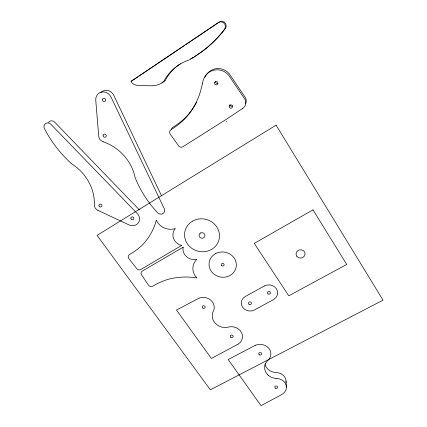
<?xml version="1.0" encoding="UTF-8"?>
<svg xmlns="http://www.w3.org/2000/svg" width="427" height="427" viewBox="0 0 427 427"><rect width="100%" height="100%" fill="white"/><g stroke="black" fill="none" stroke-linecap="round" stroke-linejoin="round"><path stroke-width="0.64" d="M242.584 108.848L242.664 108.367M224.474 29.148A74.698 68.822 79.9 0 1 220.647 34.048A134.617 120.686 77.5 0 1 199.121 53.706L191.509 58.691A24.697 23.341 75.5 0 1 189.423 59.817A7.91 7.537 74.4 0 1 188.366 60.218L187.298 60.575A47.525 46.426 61 0 0 165.543 78.253A28.331 27.397 62.7 0 0 163.835 81.29A3.053 2.904 62.7 0 1 163.327 82.027A1.58 1.505 62.6 0 1 163.077 82.23L161.502 83.206A20.133 18.996 64.8 0 1 156.693 85.16A23.752 22.385 65.4 0 1 151.073 85.774L139.48 85.635A15.372 14.438 62.2 0 1 134.291 84.509A5.93 5.572 59.9 0 1 131.644 82.374A9.944 9.351 60.8 0 1 131.03 81.386L218.795 22.231M133.993 79.459L137.862 76.855M138.967 76.113L184.854 45.267M185.958 44.52L219.686 21.852A4.654 4.419 87.9 0 1 225.371 28.721M226.273 121.791L226.678 121.535M194.146 56.871L200.359 52.751A131.9 118.396 77.8 0 0 221.496 33.45A73.247 67.53 80.2 0 0 225.253 28.636M164.181 81.263L164.95 80.778A1.553 1.478 63.3 0 0 165.212 80.554A3.053 2.909 63.4 0 0 165.692 79.849A27.83 26.917 63.7 0 1 167.373 76.865A46.692 45.614 62.5 0 1 180.445 63.756M181.656 245.402L140.835 269.512A3.005 2.717 22.5 0 1 136.768 268.663L128.847 258.527A3.026 2.738 24.4 0 1 129.37 254.668L130.507 253.921A70.001 63.719 35.8 0 0 142.986 244.335A69.366 63.084 35.6 0 0 151.969 231.573A63.906 58.211 34.9 0 0 155.658 222.483A75.76 68.71 36.2 0 0 156.287 220.241M193.516 57.261L192.887 57.65A24.238 22.914 76 0 1 192.716 57.752M164.048 81.343L163.402 81.733A19.765 18.665 65.3 0 1 163.029 81.947M130.993 81.263L133.438 79.828M183.188 247.153L142.287 271.092A2.994 2.701 21.3 0 0 141.508 274.769L148.521 285.204A2.973 2.674 19.6 0 0 152.572 286.271L153.768 285.642A64.103 56.583 12 0 1 168.254 279.301A63.586 56.102 12.2 0 1 184.325 277.032A58.862 52.062 12.4 0 1 194.547 277.603A69.131 60.81 12.3 0 1 196.932 277.966A14.678 13.483 12.1 0 1 196.714 259.461M255.33 345.299L228.199 359.534L261.014 405.65L281.425 394.745A10.221 8.764 2.3 0 0 286.021 384.882A10.221 8.764 2.3 0 0 276.055 378.402M97.991 210.399L129.071 224.928A7.734 7.12 29.1 0 0 138.38 222.803A7.734 7.12 29.1 0 0 137.2 213.484L50.845 124.241A4.409 3.966 47.8 0 0 45.529 123.595A4.409 3.966 47.8 0 0 44.461 128.719A118.567 111.831 60.3 0 0 71.715 163.877A45.134 40.223 37.8 0 1 94.308 204.746L94.687 206.956A6.138 5.599 34.1 0 0 97.991 210.399M267.35 374.367L268.572 375.52M139.378 209.919L54.629 122.095A4.329 3.902 48.1 0 0 48.47 122.426M161.577 195.897L113.902 95.573A8.305 7.702 53.8 0 0 100.879 92.478M286.09 381.194L286.405 387.161M181.64 245.45A11.011 10.253 18.9 0 1 175.182 228.76M175.081 228.669A15.137 14.171 24 0 1 156.298 220.241M255.341 345.315A10.723 9.389 3.6 0 1 268.716 348.181A10.723 9.389 3.6 0 1 268.135 360.191A14.155 12.276 1.8 0 0 265.578 363.35M267.382 374.346A12.415 10.776 1.9 0 1 265.551 363.34M276.055 378.391A12.314 10.686 1.9 0 1 268.556 375.53M286.026 382.325A10.061 8.663 2.2 0 0 275.901 372.541A12.121 10.558 1.8 0 1 268.519 369.718L267.334 368.565A12.223 10.643 1.8 0 1 264.996 364.461M218.811 22.268A4.745 4.505 87.6 0 1 224.591 29.233M192.55 57.848A24.238 22.914 76 0 1 191.872 58.227M191.702 58.318A24.238 22.914 76 0 1 191.008 58.67M190.837 58.75A7.766 7.403 74.9 0 1 190.666 58.83M162.655 82.149A19.765 18.665 65.3 0 1 161.892 82.528M196.575 102.32A75.216 70.37 62.6 0 1 187.362 115.605A75.947 71.053 63.2 0 1 173.853 126.643L172.631 127.502A3.219 3.096 46.3 0 0 171.387 129.525M204.944 77.218A14.929 14.555 77.4 0 1 205.446 76.187M205.729 75.686A14.929 14.555 77.4 0 1 229.48 74.063L245.093 97.175A6.56 6.485 88 0 1 245.552 103.788M232.523 105.869A1.633 1.612 76.1 0 1 229.827 104.78M217.909 83.212A1.671 1.628 77.5 0 1 215.544 81.424M196.671 259.344A10.926 10.125 15.7 0 1 183.135 247.137M202.606 83.132L200.535 91.25A70.524 66.121 62.1 0 1 195.993 102.806A76.614 71.613 62.1 0 1 185.932 117.671A77.362 72.312 62.7 0 1 172.188 128.89L170.944 129.765A3.277 3.149 45.5 0 0 170.272 134.222L178.561 145.804A3.245 3.128 40.2 0 0 182.927 146.723L226.881 118.946L242.894 108.271A6.677 6.602 86.7 0 0 244.703 98.931L228.797 75.408A15.196 14.822 76.5 0 0 213.1 70.37A15.196 14.822 76.5 0 0 202.606 83.132M192.561 221.133L191.157 222.04A17.555 16.418 15.2 0 0 187.341 243.774L188.334 245.109A17.555 16.418 15.2 0 0 211.312 249.571L212.71 248.695A17.555 16.418 15.2 0 0 216.847 227.031L215.859 225.659A17.555 16.418 15.2 0 0 192.561 221.133M215.352 253.761L214.253 254.455A13.691 12.629 9.5 0 0 211.168 271.14L211.941 272.164A13.691 12.629 9.5 0 0 229.913 275.532L231.007 274.855A13.691 12.629 9.5 0 0 234.29 258.212L233.521 257.166A13.691 12.629 9.5 0 0 215.352 253.761M276.077 125.148L97.057 235.346L210.351 389.83L383.03 300.16L276.077 125.148M200.503 233.046L200.268 233.185A2.925 2.738 15.2 0 0 199.094 235.496L199.121 235.763A2.925 2.738 15.2 0 0 199.505 236.782L199.665 237.012A2.925 2.738 15.2 0 0 200.509 237.759L200.759 237.892A2.925 2.738 15.2 0 0 203.498 237.855L203.738 237.711A2.925 2.738 15.2 0 0 204.912 235.41L204.885 235.144A2.925 2.738 15.2 0 0 204.506 234.119L204.346 233.889A2.925 2.738 15.2 0 0 203.503 233.142L203.252 233.003A2.925 2.738 15.2 0 0 200.503 233.046M312.97 209.854L254.273 243.395L288.769 295.81L346.719 264.43L312.97 209.854M264.441 285.935L244.97 296.685A8.689 7.846 4.5 0 0 242.648 307.333A8.689 7.846 4.5 0 0 254.364 310.018L273.776 299.45A8.759 7.953 1.4 0 0 276.296 288.631A8.759 7.953 1.4 0 0 264.452 285.946M238.202 344.098L211.397 358.472L176.463 310.039L197.877 298.777A10.611 9.533 11.2 0 1 210.724 300.074A10.611 9.533 11.2 0 1 213.153 311.619A12.591 11.273 8.1 0 0 212.774 319.129L213.468 320.677A12.693 11.369 8.1 0 0 224.276 327.525A14.491 12.991 8.2 0 0 228.733 326.997A10.787 9.543 7 0 1 241.356 332.259A10.787 9.543 7 0 1 238.191 344.082M103.115 141.764L100.98 140.536A6.453 5.978 46.2 0 1 98.712 136.074L95.755 100.238A8.46 7.835 53.4 0 1 101.743 92.04A8.46 7.835 53.4 0 1 111.121 97.281L164.416 209.016A4.105 3.838 26.4 0 1 157.809 212.924A111.901 110.742 14.9 0 1 135.113 177.568A45.454 41.526 38.1 0 0 103.115 141.764M296.749 256.152L296.535 255.8A4.473 4.131 -5.8 0 1 298.398 250.334A4.473 4.131 -5.8 0 1 304.36 251.706L304.568 252.058A4.473 4.131 -5.8 0 1 302.7 257.513A4.473 4.131 -5.8 0 1 296.749 256.152M102.453 99.854A1.697 1.569 53.4 0 0 104.93 101.37A1.697 1.569 53.4 0 0 104.823 98.504A1.697 1.569 53.4 0 0 102.453 99.854M103.131 135.85A1.649 1.527 46.2 0 0 105.704 136.998A1.649 1.527 46.2 0 0 105.245 134.254A1.649 1.527 46.2 0 0 103.131 135.85M259.338 354.816A1.441 1.26 3.6 0 0 261.618 353.956A1.441 1.26 3.6 0 0 259.6 352.643A1.441 1.26 3.6 0 0 259.338 354.816M275.335 388.18A1.414 1.212 2.3 0 0 277.582 387.364A1.414 1.212 2.3 0 0 275.612 386.093A1.414 1.212 2.3 0 0 275.335 388.18M268.049 293.909A1.494 1.356 1.4 0 0 270.414 292.954A1.494 1.356 1.4 0 0 268.311 291.572A1.494 1.356 1.4 0 0 268.049 293.909M249.09 304.307A1.484 1.34 4.5 0 0 251.418 303.367A1.484 1.34 4.5 0 0 249.32 302.001A1.484 1.34 4.5 0 0 249.09 304.307M221.704 265.669A1.441 1.329 9.5 0 0 224.079 265.028A1.441 1.329 9.5 0 0 222.237 263.427A1.441 1.329 9.5 0 0 221.704 265.669M131.057 219.008A1.548 1.43 29 0 0 133.688 219.094A1.548 1.43 29 0 0 132.295 216.868A1.548 1.43 29 0 0 131.057 219.008M99.075 206.07A1.569 1.43 34 0 0 101.711 206.492A1.569 1.43 34 0 0 100.575 204.101A1.569 1.43 34 0 0 99.075 206.07M230.735 337.25A1.452 1.281 7 0 0 233.126 336.652A1.452 1.281 7 0 0 231.279 335.094A1.452 1.281 7 0 0 230.735 337.25M202.724 307.979A1.468 1.318 11.2 0 0 205.136 307.349A1.468 1.318 11.2 0 0 203.241 305.748A1.468 1.318 11.2 0 0 202.724 307.979M229.235 106.024A1.66 1.644 73.8 0 0 231.151 108.164A1.66 1.644 73.8 0 0 232.016 105.426A1.66 1.644 73.8 0 0 229.235 106.024M214.653 82.678A1.703 1.66 76.6 0 0 216.606 84.866A1.703 1.66 76.6 0 0 217.46 82.064A1.703 1.66 76.6 0 0 214.653 82.678"/></g></svg>
